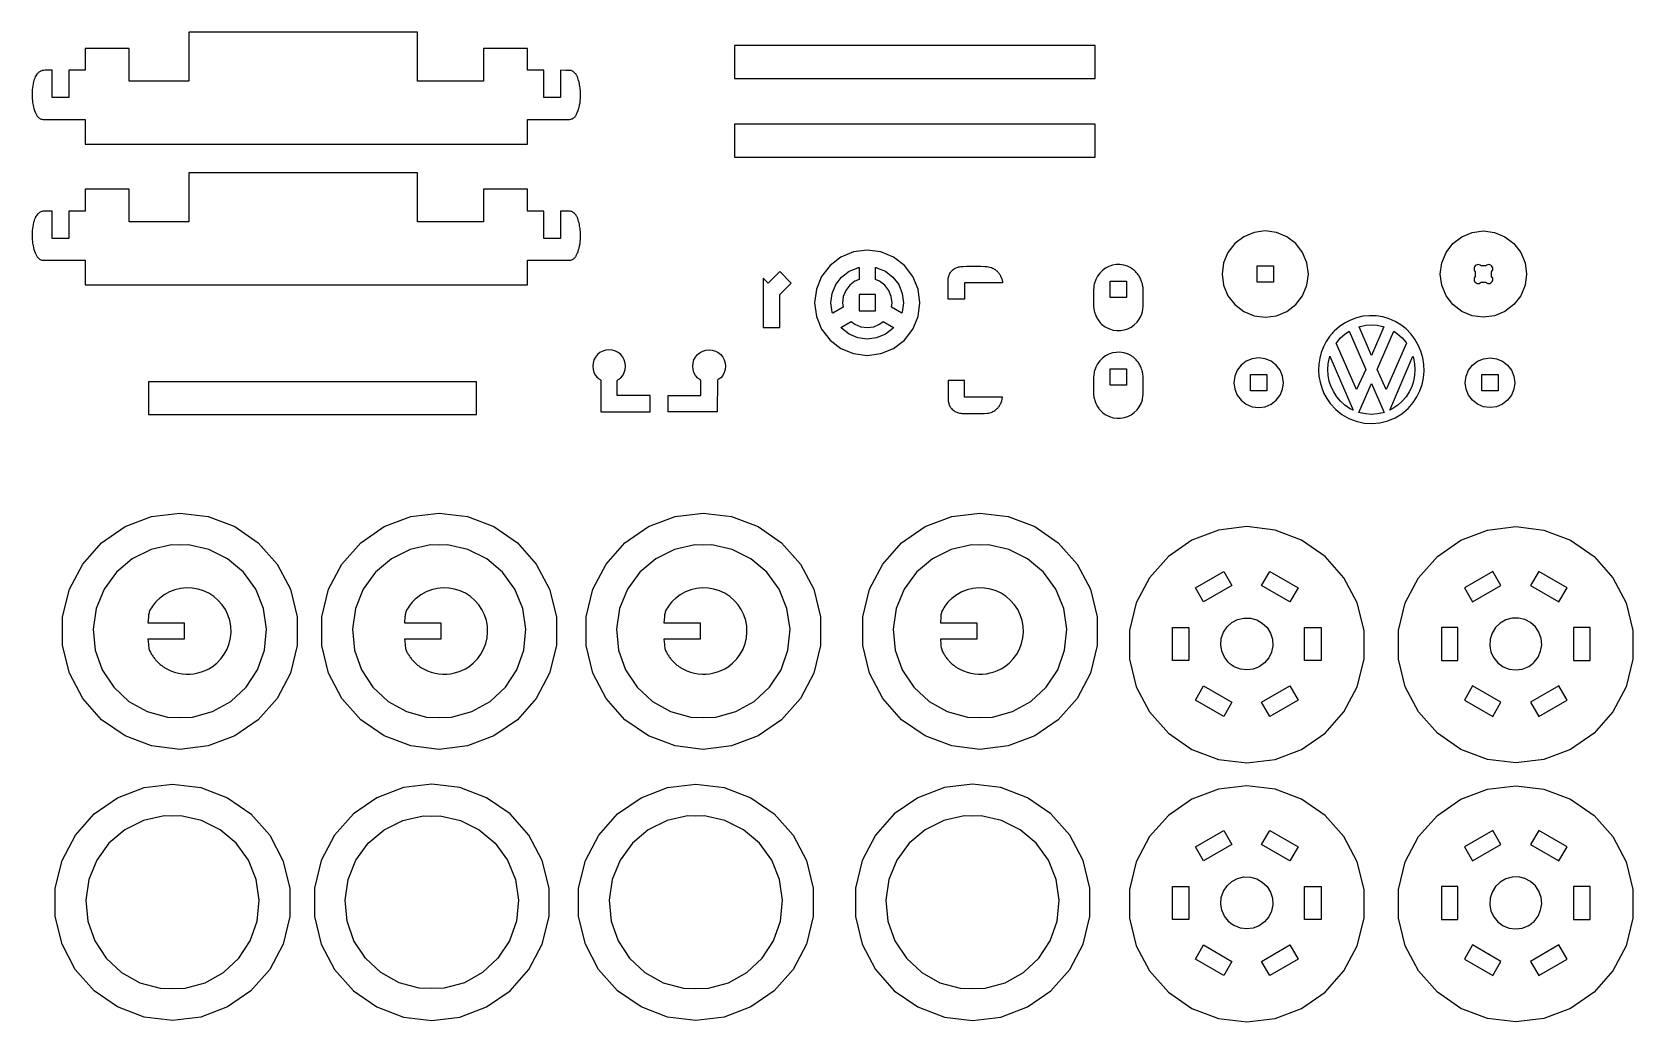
# Model space of a CAD drawing. Extents: x -70 to 101, y -106 to 32.
# Drawn here: x 47.16 to 95.96, y -2.65 to 27.51 of the extents above; entities that cross this region are included whole.
import ezdxf

# ---------------------------------------------------------------- set-up
doc = ezdxf.new("R2010")
doc.units = 0
doc.layers.get('0').update_dxf_attribs({"linetype": 'CONTINUOUS'})
doc.layers.add('SECTIONCUTEDGES', color=18, linetype='CONTINUOUS')

msp = doc.modelspace()

# ---------------------------------------------------------------- linework, layer by layer
for points in [[(80.027, 19.415), (80.027, 19.915), (80.526, 19.915), (80.526, 19.415)], [(72.871, 19.508), (72.371, 19.508), (72.371, 19.009), (72.871, 19.009)]]:
    msp.add_lwpolyline(points, close=True)
at = {"layer": 'SECTIONCUTEDGES'}
for points in [[(47.345, 24.915), (47.364, 24.897), (47.389, 24.879), (47.41, 24.867), (47.438, 24.855), (47.461, 24.848), (47.491, 24.843), (47.509, 24.842), (48.775, 24.842), (48.776, 24.092), (62.267, 24.092), (62.267, 24.842), (63.541, 24.842), (63.559, 24.844), (63.585, 24.849), (63.609, 24.857), (63.633, 24.867), (63.655, 24.879), (63.676, 24.894), (63.691, 24.906), (63.706, 24.92), (63.712, 24.927), (63.725, 24.942), (63.736, 24.958), (63.747, 24.975), (63.751, 24.984), (63.772, 25.027), (63.791, 25.071), (63.803, 25.102), (63.823, 25.164), (63.836, 25.211), (63.853, 25.285), (63.864, 25.347), (63.873, 25.419), (63.877, 25.473), (63.88, 25.528), (63.881, 25.583), (63.881, 25.628), (63.879, 25.672), (63.876, 25.717), (63.872, 25.761), (63.867, 25.806), (63.86, 25.85), (63.853, 25.894), (63.844, 25.938), (63.834, 25.982), (63.823, 26.025), (63.811, 26.068), (63.797, 26.111), (63.792, 26.127), (63.785, 26.143), (63.778, 26.158), (63.77, 26.173), (63.762, 26.188), (63.752, 26.202), (63.743, 26.216), (63.732, 26.23), (63.721, 26.243), (63.709, 26.255), (63.697, 26.267), (63.669, 26.29), (63.654, 26.301), (63.632, 26.315), (63.611, 26.324), (63.59, 26.331), (63.568, 26.335), (63.547, 26.337), (63.432, 26.339), (63.266, 26.34), (63.266, 25.507), (62.766, 25.507), (62.766, 26.34), (62.267, 26.34), (62.267, 27.007), (60.918, 27.007), (60.918, 26.007), (58.912, 26.007), (58.912, 27.506), (51.942, 27.506), (51.942, 26.007), (50.125, 26.007), (50.125, 27.007), (48.775, 27.007), (48.775, 26.34), (48.276, 26.34), (48.276, 25.507), (47.776, 25.507), (47.776, 26.34), (47.561, 26.34), (47.517, 26.338), (47.49, 26.335), (47.464, 26.33), (47.455, 26.327), (47.43, 26.319), (47.406, 26.308), (47.384, 26.295), (47.363, 26.28), (47.351, 26.268), (47.336, 26.253), (47.308, 26.219), (47.277, 26.173), (47.259, 26.141), (47.241, 26.104), (47.224, 26.061), (47.21, 26.017), (47.204, 25.995), (47.191, 25.933), (47.18, 25.872), (47.171, 25.81), (47.165, 25.748), (47.16, 25.685), (47.159, 25.607), (47.159, 25.592), (47.161, 25.515), (47.163, 25.484), (47.17, 25.407), (47.177, 25.36), (47.19, 25.282), (47.204, 25.217), (47.216, 25.172), (47.234, 25.117), (47.257, 25.063), (47.282, 25.009), (47.32, 24.945), (47.336, 24.924)], [(68.579, 26.094), (79.573, 26.094), (79.573, 27.095), (68.579, 27.095)], [(68.579, 23.695), (79.573, 23.695), (79.573, 24.695), (68.579, 24.695)], [(47.345, 20.627), (47.364, 20.609), (47.389, 20.591), (47.41, 20.579), (47.438, 20.567), (47.461, 20.56), (47.491, 20.555), (47.509, 20.554), (48.775, 20.554), (48.776, 19.804), (62.267, 19.804), (62.267, 20.554), (63.541, 20.554), (63.559, 20.556), (63.585, 20.561), (63.609, 20.569), (63.633, 20.579), (63.655, 20.591), (63.676, 20.606), (63.691, 20.619), (63.706, 20.632), (63.712, 20.639), (63.725, 20.655), (63.736, 20.67), (63.747, 20.687), (63.751, 20.696), (63.772, 20.739), (63.791, 20.783), (63.803, 20.814), (63.823, 20.876), (63.836, 20.923), (63.853, 20.997), (63.864, 21.059), (63.873, 21.131), (63.877, 21.186), (63.88, 21.24), (63.881, 21.295), (63.881, 21.34), (63.879, 21.384), (63.876, 21.429), (63.872, 21.474), (63.867, 21.518), (63.86, 21.562), (63.853, 21.606), (63.844, 21.65), (63.834, 21.694), (63.823, 21.737), (63.811, 21.78), (63.797, 21.823), (63.792, 21.839), (63.785, 21.855), (63.778, 21.87), (63.77, 21.885), (63.762, 21.9), (63.752, 21.915), (63.743, 21.929), (63.732, 21.942), (63.721, 21.955), (63.709, 21.967), (63.697, 21.979), (63.669, 22.002), (63.654, 22.013), (63.632, 22.027), (63.611, 22.036), (63.59, 22.043), (63.568, 22.047), (63.547, 22.049), (63.432, 22.052), (63.266, 22.052), (63.266, 21.219), (62.766, 21.219), (62.766, 22.052), (62.267, 22.052), (62.267, 22.719), (60.918, 22.719), (60.918, 21.719), (58.912, 21.719), (58.912, 23.218), (51.942, 23.218), (51.942, 21.719), (50.125, 21.719), (50.125, 22.719), (48.775, 22.719), (48.775, 22.052), (48.276, 22.052), (48.276, 21.219), (47.776, 21.219), (47.776, 22.052), (47.561, 22.052), (47.517, 22.05), (47.49, 22.048), (47.464, 22.042), (47.455, 22.04), (47.43, 22.031), (47.406, 22.02), (47.384, 22.007), (47.363, 21.992), (47.351, 21.981), (47.336, 21.966), (47.308, 21.931), (47.277, 21.885), (47.259, 21.853), (47.241, 21.816), (47.224, 21.773), (47.21, 21.729), (47.204, 21.707), (47.191, 21.646), (47.18, 21.584), (47.171, 21.522), (47.165, 21.46), (47.16, 21.397), (47.159, 21.32), (47.159, 21.304), (47.161, 21.227), (47.163, 21.196), (47.17, 21.119), (47.177, 21.072), (47.19, 20.994), (47.204, 20.929), (47.216, 20.884), (47.234, 20.83), (47.257, 20.775), (47.282, 20.721), (47.32, 20.657), (47.336, 20.636)], [(84.097, 18.993), (84.414, 18.861), (84.754, 18.816), (85.095, 18.861), (85.412, 18.993), (85.685, 19.202), (85.894, 19.474), (86.025, 19.792), (86.07, 20.132), (86.025, 20.473), (85.894, 20.79), (85.685, 21.062), (85.412, 21.272), (85.095, 21.403), (84.754, 21.448), (84.414, 21.403), (84.097, 21.272), (83.824, 21.062), (83.615, 20.79), (83.484, 20.473), (83.439, 20.132), (83.484, 19.792), (83.615, 19.474), (83.824, 19.202)], [(90.748, 18.993), (90.475, 19.202), (90.266, 19.474), (90.135, 19.792), (90.09, 20.132), (90.135, 20.473), (90.266, 20.79), (90.475, 21.062), (90.748, 21.272), (91.065, 21.403), (91.406, 21.448), (91.746, 21.403), (92.063, 21.272), (92.336, 21.062), (92.545, 20.79), (92.676, 20.473), (92.721, 20.132), (92.676, 19.792), (92.545, 19.474), (92.336, 19.202), (92.063, 18.993), (91.746, 18.861), (91.406, 18.816), (91.065, 18.861)], [(71.486, 18.123), (71.818, 17.868), (72.205, 17.708), (72.621, 17.653), (73.036, 17.708), (73.424, 17.868), (73.756, 18.123), (74.011, 18.456), (74.172, 18.843), (74.226, 19.259), (74.172, 19.674), (74.011, 20.061), (73.756, 20.394), (73.424, 20.649), (73.036, 20.809), (72.621, 20.864), (72.205, 20.809), (71.818, 20.649), (71.486, 20.394), (71.231, 20.061), (71.07, 19.674), (71.015, 19.259), (71.07, 18.843), (71.231, 18.456)], [(69.952, 18.507), (69.952, 19.506), (70.305, 19.859), (69.952, 20.213), (69.598, 19.859), (69.452, 20.006), (69.452, 18.507)], [(71.556, 18.961), (71.553, 18.97), (71.515, 19.259), (71.553, 19.545), (71.663, 19.812), (71.839, 20.041), (72.068, 20.216), (72.335, 20.327), (72.346, 20.329), (72.371, 20.332), (72.371, 19.966), (72.243, 19.913), (72.086, 19.793), (71.966, 19.637), (71.89, 19.454), (71.865, 19.259), (71.883, 19.121), (71.567, 18.938)], [(73.359, 19.121), (73.377, 19.259), (73.351, 19.454), (73.276, 19.637), (73.156, 19.793), (72.999, 19.913), (72.871, 19.966), (72.871, 20.332), (72.898, 20.329), (72.907, 20.327), (73.174, 20.216), (73.403, 20.041), (73.579, 19.812), (73.689, 19.545), (73.727, 19.259), (73.689, 18.971), (73.685, 18.961), (73.675, 18.938)], [(75.086, 19.367), (75.087, 19.863), (75.089, 19.977), (75.092, 20.008), (75.098, 20.038), (75.103, 20.058), (75.109, 20.078), (75.119, 20.104), (75.13, 20.13), (75.143, 20.154), (75.158, 20.177), (75.174, 20.2), (75.192, 20.221), (75.212, 20.242), (75.223, 20.252), (75.245, 20.27), (75.269, 20.288), (75.293, 20.303), (75.306, 20.31), (75.332, 20.323), (75.362, 20.335), (75.392, 20.345), (75.407, 20.35), (75.438, 20.357), (75.469, 20.362), (75.501, 20.366), (75.548, 20.368), (75.658, 20.371), (75.878, 20.373), (76.085, 20.369), (76.202, 20.366), (76.274, 20.362), (76.314, 20.356), (76.353, 20.347), (76.394, 20.334), (76.409, 20.329), (76.439, 20.316), (76.467, 20.302), (76.495, 20.286), (76.522, 20.268), (76.535, 20.259), (76.552, 20.245), (76.568, 20.231), (76.584, 20.217), (76.599, 20.201), (76.613, 20.185), (76.627, 20.169), (76.64, 20.152), (76.652, 20.134), (76.663, 20.116), (76.674, 20.097), (76.684, 20.078), (76.696, 20.052), (76.714, 20.007), (76.723, 19.977), (76.73, 19.953), (76.744, 19.884), (76.747, 19.867), (75.586, 19.867), (75.586, 19.367)], [(79.847, 18.543), (79.876, 18.523), (79.895, 18.512), (80.002, 18.46), (80.113, 18.427), (80.227, 18.411), (80.343, 18.412), (80.456, 18.431), (80.566, 18.467), (80.669, 18.519), (80.763, 18.586), (80.845, 18.667), (80.915, 18.759), (80.969, 18.861), (81.011, 18.982), (81.017, 19.007), (81.023, 19.053), (81.032, 19.157), (81.033, 19.67), (81.028, 19.72), (81.016, 19.791), (81.007, 19.831), (80.995, 19.875), (80.984, 19.908), (80.972, 19.941), (80.958, 19.974), (80.944, 20.006), (80.928, 20.037), (80.913, 20.064), (80.897, 20.089), (80.88, 20.114), (80.862, 20.139), (80.843, 20.162), (80.823, 20.185), (80.803, 20.207), (80.781, 20.228), (80.758, 20.248), (80.735, 20.266), (80.71, 20.284), (80.677, 20.307), (80.656, 20.32), (80.551, 20.37), (80.44, 20.404), (80.326, 20.42), (80.211, 20.419), (80.097, 20.4), (79.987, 20.364), (79.884, 20.312), (79.791, 20.245), (79.708, 20.164), (79.639, 20.072), (79.585, 19.97), (79.545, 19.857), (79.538, 19.827), (79.532, 19.787), (79.524, 19.71), (79.52, 19.665), (79.52, 19.162), (79.523, 19.13), (79.528, 19.087), (79.541, 19.017), (79.553, 18.971), (79.563, 18.938), (79.575, 18.905), (79.587, 18.873), (79.601, 18.841), (79.616, 18.809), (79.635, 18.775), (79.657, 18.739), (79.681, 18.704), (79.708, 18.67), (79.736, 18.639), (79.766, 18.608), (79.801, 18.578)], [(84.505, 19.882), (84.505, 20.382), (85.004, 20.382), (85.004, 19.882)], [(91.182, 19.862), (91.212, 19.85), (91.244, 19.846), (91.277, 19.85), (91.307, 19.862), (91.333, 19.882), (91.478, 19.882), (91.504, 19.862), (91.535, 19.85), (91.567, 19.846), (91.599, 19.85), (91.629, 19.862), (91.655, 19.882), (91.675, 19.908), (91.688, 19.938), (91.692, 19.971), (91.688, 20.003), (91.675, 20.033), (91.655, 20.059), (91.655, 20.205), (91.675, 20.231), (91.688, 20.261), (91.692, 20.293), (91.688, 20.326), (91.675, 20.356), (91.655, 20.382), (91.629, 20.402), (91.599, 20.414), (91.567, 20.419), (91.535, 20.414), (91.504, 20.402), (91.478, 20.382), (91.333, 20.382), (91.307, 20.402), (91.277, 20.414), (91.244, 20.419), (91.212, 20.414), (91.182, 20.402), (91.156, 20.382), (91.136, 20.356), (91.123, 20.326), (91.119, 20.293), (91.123, 20.261), (91.136, 20.231), (91.156, 20.205), (91.156, 20.059), (91.136, 20.033), (91.123, 20.003), (91.119, 19.971), (91.123, 19.938), (91.136, 19.908), (91.156, 19.882)], [(71.835, 18.48), (71.816, 18.506), (72.133, 18.688), (72.243, 18.604), (72.425, 18.528), (72.621, 18.502), (72.817, 18.528), (72.999, 18.604), (73.109, 18.688), (73.425, 18.506), (73.411, 18.485), (73.404, 18.477), (73.174, 18.301), (72.907, 18.19), (72.621, 18.152), (72.335, 18.19), (72.068, 18.301)], [(87.091, 15.857), (87.302, 15.735), (87.529, 15.647), (87.766, 15.594), (88.009, 15.578), (88.251, 15.599), (88.488, 15.657), (88.713, 15.751), (88.921, 15.877), (89.107, 16.034), (89.267, 16.217), (89.38, 16.389), (89.471, 16.574), (89.539, 16.768), (89.582, 16.97), (89.6, 17.175), (89.592, 17.381), (89.559, 17.584), (89.502, 17.782), (89.42, 17.971), (89.316, 18.149), (89.191, 18.313), (89.047, 18.459), (88.888, 18.585), (88.715, 18.689), (88.53, 18.77), (88.337, 18.827), (88.137, 18.859), (87.935, 18.865), (87.734, 18.845), (87.538, 18.801), (87.348, 18.731), (87.169, 18.638), (87.003, 18.523), (86.853, 18.388), (86.815, 18.348), (86.792, 18.322), (86.716, 18.228), (86.613, 18.074), (86.529, 17.912), (86.463, 17.742), (86.416, 17.566), (86.388, 17.385), (86.38, 17.203), (86.392, 17.021), (86.424, 16.841), (86.475, 16.666), (86.545, 16.498), (86.632, 16.338), (86.737, 16.188), (86.901, 16.009)], [(87.991, 17.656), (87.614, 18.526), (87.644, 18.536), (87.817, 18.572), (87.991, 18.584), (88.164, 18.572), (88.336, 18.537), (88.367, 18.526)], [(87.538, 16.611), (86.919, 18.024), (86.936, 18.051), (87.051, 18.185), (87.182, 18.302), (87.31, 18.39), (87.817, 17.225)], [(88.443, 16.611), (88.164, 17.225), (88.671, 18.39), (88.8, 18.302), (88.93, 18.185), (89.045, 18.051), (89.062, 18.024)], [(64.501, 15.931), (66, 15.931), (66, 16.431), (65.001, 16.431), (65.001, 16.892), (65.003, 16.897), (65.009, 16.905), (65.019, 16.914), (65.028, 16.921), (65.057, 16.935), (65.079, 16.95), (65.099, 16.966), (65.104, 16.971), (65.166, 17.047), (65.213, 17.133), (65.241, 17.227), (65.251, 17.325), (65.241, 17.422), (65.213, 17.516), (65.166, 17.602), (65.104, 17.678), (65.028, 17.74), (64.942, 17.786), (64.848, 17.815), (64.751, 17.824), (64.653, 17.815), (64.56, 17.786), (64.473, 17.74), (64.397, 17.678), (64.335, 17.602), (64.289, 17.516), (64.261, 17.422), (64.251, 17.325), (64.261, 17.227), (64.289, 17.133), (64.335, 17.047), (64.398, 16.971), (64.413, 16.957), (64.442, 16.937), (64.481, 16.916), (64.489, 16.909), (64.497, 16.898), (64.501, 16.893)], [(66.551, 15.931), (66.551, 16.431), (67.551, 16.431), (67.551, 16.892), (67.549, 16.895), (67.537, 16.911), (67.531, 16.915), (67.522, 16.921), (67.506, 16.929), (67.483, 16.942), (67.472, 16.95), (67.452, 16.966), (67.385, 17.047), (67.339, 17.133), (67.31, 17.227), (67.301, 17.325), (67.31, 17.422), (67.339, 17.516), (67.385, 17.602), (67.447, 17.678), (67.523, 17.74), (67.609, 17.786), (67.703, 17.815), (67.801, 17.824), (67.898, 17.815), (67.992, 17.786), (68.078, 17.74), (68.154, 17.678), (68.216, 17.602), (68.262, 17.516), (68.291, 17.422), (68.3, 17.325), (68.291, 17.227), (68.262, 17.133), (68.216, 17.047), (68.154, 16.971), (68.127, 16.948), (68.109, 16.937), (68.077, 16.92), (68.063, 16.909), (68.053, 16.897), (68.051, 16.893), (68.05, 15.931)], [(79.847, 15.873), (79.873, 15.855), (79.898, 15.84), (80.002, 15.79), (80.113, 15.757), (80.227, 15.741), (80.343, 15.742), (80.456, 15.761), (80.566, 15.796), (80.669, 15.849), (80.763, 15.916), (80.845, 15.997), (80.915, 16.089), (80.969, 16.191), (81.009, 16.304), (81.013, 16.32), (81.017, 16.337), (81.023, 16.383), (81.033, 16.49), (81.033, 17), (81.031, 17.018), (81.024, 17.081), (81.009, 17.151), (81, 17.188), (80.99, 17.221), (80.984, 17.238), (80.972, 17.271), (80.958, 17.304), (80.944, 17.336), (80.928, 17.367), (80.913, 17.394), (80.897, 17.419), (80.88, 17.444), (80.862, 17.469), (80.843, 17.492), (80.823, 17.515), (80.803, 17.537), (80.781, 17.558), (80.758, 17.577), (80.735, 17.596), (80.71, 17.614), (80.677, 17.637), (80.657, 17.649), (80.551, 17.7), (80.44, 17.733), (80.326, 17.75), (80.211, 17.748), (80.097, 17.73), (79.987, 17.694), (79.884, 17.642), (79.791, 17.574), (79.708, 17.494), (79.639, 17.402), (79.585, 17.3), (79.545, 17.187), (79.54, 17.165), (79.535, 17.14), (79.524, 17.04), (79.521, 16.998), (79.522, 16.469), (79.523, 16.456), (79.533, 16.387), (79.549, 16.318), (79.558, 16.284), (79.569, 16.251), (79.581, 16.219), (79.587, 16.202), (79.601, 16.171), (79.609, 16.155), (79.624, 16.124), (79.635, 16.105), (79.657, 16.069), (79.681, 16.034), (79.694, 16.017), (79.721, 15.984), (79.751, 15.953), (79.801, 15.908)], [(84.176, 16.167), (84.359, 16.091), (84.554, 16.065), (84.75, 16.091), (84.932, 16.167), (85.089, 16.287), (85.209, 16.443), (85.285, 16.626), (85.31, 16.821), (85.285, 17.017), (85.209, 17.2), (85.089, 17.356), (84.932, 17.476), (84.75, 17.552), (84.554, 17.578), (84.359, 17.552), (84.176, 17.476), (84.02, 17.356), (83.899, 17.2), (83.824, 17.017), (83.798, 16.821), (83.824, 16.626), (83.899, 16.443), (84.02, 16.287)], [(87.182, 16.14), (87.051, 16.258), (86.936, 16.392), (86.84, 16.54), (86.763, 16.7), (86.707, 16.868), (86.673, 17.043), (86.662, 17.221), (86.673, 17.399), (86.712, 17.591), (86.726, 17.632), (87.433, 15.987), (87.347, 16.03), (87.326, 16.041)], [(88.548, 15.987), (89.255, 17.632), (89.265, 17.603), (89.274, 17.574), (89.308, 17.399), (89.319, 17.221), (89.308, 17.043), (89.274, 16.868), (89.218, 16.7), (89.141, 16.54), (89.045, 16.392), (88.93, 16.258), (88.8, 16.14), (88.646, 16.036)], [(91.071, 16.287), (90.951, 16.443), (90.875, 16.626), (90.85, 16.821), (90.875, 17.017), (90.951, 17.2), (91.071, 17.356), (91.228, 17.476), (91.41, 17.552), (91.606, 17.578), (91.801, 17.552), (91.984, 17.476), (92.14, 17.356), (92.261, 17.2), (92.336, 17.017), (92.362, 16.821), (92.336, 16.626), (92.261, 16.443), (92.14, 16.287), (91.984, 16.167), (91.801, 16.091), (91.606, 16.065), (91.41, 16.091), (91.228, 16.167)], [(80.027, 16.745), (80.027, 17.244), (80.527, 17.244), (80.527, 16.745)], [(50.71, 15.851), (60.704, 15.851), (60.704, 16.85), (50.71, 16.85)], [(75.257, 15.974), (75.269, 15.966), (75.293, 15.95), (75.319, 15.937), (75.347, 15.924), (75.377, 15.913), (75.407, 15.904), (75.438, 15.896), (75.469, 15.891), (75.501, 15.888), (75.579, 15.884), (75.673, 15.882), (75.912, 15.881), (76.12, 15.885), (76.192, 15.887), (76.274, 15.892), (76.314, 15.897), (76.353, 15.906), (76.394, 15.919), (76.424, 15.93), (76.453, 15.944), (76.481, 15.959), (76.509, 15.976), (76.535, 15.995), (76.552, 16.008), (76.568, 16.022), (76.584, 16.037), (76.599, 16.052), (76.613, 16.068), (76.627, 16.084), (76.64, 16.101), (76.652, 16.119), (76.663, 16.137), (76.674, 16.156), (76.684, 16.175), (76.693, 16.194), (76.705, 16.224), (76.721, 16.269), (76.736, 16.326), (76.747, 16.386), (75.586, 16.386), (75.586, 16.886), (75.086, 16.886), (75.087, 16.382), (75.088, 16.328), (75.09, 16.266), (75.091, 16.256), (75.096, 16.225), (75.103, 16.195), (75.109, 16.175), (75.119, 16.149), (75.13, 16.124), (75.143, 16.099), (75.158, 16.076), (75.174, 16.053), (75.192, 16.032), (75.212, 16.011), (75.234, 15.992)], [(84.304, 16.572), (84.304, 17.071), (84.804, 17.071), (84.804, 16.572)], [(87.605, 15.92), (87.991, 16.797), (88.377, 15.92), (88.356, 15.912), (88.335, 15.905), (88.164, 15.87), (87.991, 15.859), (87.817, 15.87), (87.643, 15.906)], [(91.356, 16.572), (91.356, 17.071), (91.856, 17.071), (91.856, 16.572)], [(49.279, 6.555), (48.703, 7.205), (48.3, 7.974), (48.092, 8.817), (48.092, 9.685), (48.3, 10.528), (48.704, 11.296), (49.28, 11.946), (49.994, 12.438), (50.806, 12.746), (51.667, 12.85), (52.529, 12.746), (53.34, 12.438), (54.055, 11.946), (54.631, 11.296), (55.034, 10.528), (55.242, 9.685), (55.242, 8.817), (55.035, 7.974), (54.631, 7.205), (54.055, 6.555), (53.341, 6.063), (52.529, 5.755), (51.667, 5.651), (50.805, 5.755), (49.994, 6.063)], [(57.18, 6.556), (56.604, 7.206), (56.201, 7.974), (55.993, 8.817), (55.993, 9.685), (56.201, 10.528), (56.605, 11.297), (57.181, 11.946), (57.895, 12.439), (58.707, 12.746), (59.568, 12.85), (60.43, 12.746), (61.242, 12.439), (61.956, 11.946), (62.532, 11.297), (62.936, 10.528), (63.144, 9.685), (63.144, 8.817), (62.936, 7.974), (62.532, 7.206), (61.957, 6.556), (61.242, 6.063), (60.43, 5.755), (59.568, 5.651), (58.707, 5.755), (57.895, 6.063)], [(65.234, 6.555), (64.658, 7.205), (64.255, 7.974), (64.047, 8.817), (64.047, 9.685), (64.255, 10.528), (64.659, 11.296), (65.235, 11.946), (65.949, 12.438), (66.761, 12.746), (67.622, 12.85), (68.484, 12.746), (69.296, 12.438), (70.01, 11.946), (70.586, 11.296), (70.99, 10.528), (71.197, 9.685), (71.198, 8.817), (70.99, 7.974), (70.586, 7.205), (70.011, 6.555), (69.296, 6.063), (68.484, 5.755), (67.622, 5.651), (66.761, 5.755), (65.949, 6.063)], [(73.67, 6.555), (73.094, 7.205), (72.69, 7.974), (72.483, 8.817), (72.483, 9.685), (72.691, 10.528), (73.094, 11.296), (73.67, 11.946), (74.385, 12.438), (75.196, 12.746), (76.058, 12.85), (76.919, 12.746), (77.731, 12.438), (78.446, 11.946), (79.021, 11.296), (79.425, 10.528), (79.633, 9.685), (79.633, 8.817), (79.425, 7.974), (79.022, 7.205), (78.446, 6.555), (77.732, 6.063), (76.92, 5.755), (76.058, 5.651), (75.196, 5.755), (74.384, 6.063)], [(81.802, 6.143), (82.517, 5.65), (83.328, 5.342), (84.19, 5.238), (85.052, 5.342), (85.864, 5.65), (86.578, 6.143), (87.154, 6.792), (87.558, 7.561), (87.765, 8.404), (87.765, 9.272), (87.557, 10.115), (87.154, 10.883), (86.578, 11.533), (85.863, 12.025), (85.052, 12.333), (84.19, 12.437), (83.329, 12.333), (82.517, 12.025), (81.803, 11.533), (81.227, 10.883), (80.823, 10.115), (80.615, 9.272), (80.615, 8.404), (80.823, 7.561), (81.226, 6.792)], [(91.528, 5.342), (90.716, 5.65), (90.001, 6.143), (89.425, 6.792), (89.022, 7.561), (88.814, 8.404), (88.814, 9.272), (89.022, 10.115), (89.426, 10.883), (90.002, 11.533), (90.716, 12.025), (91.528, 12.333), (92.389, 12.437), (93.251, 12.333), (94.063, 12.025), (94.777, 11.533), (95.353, 10.883), (95.756, 10.115), (95.964, 9.272), (95.965, 8.404), (95.757, 7.561), (95.353, 6.792), (94.778, 6.143), (94.063, 5.65), (93.251, 5.342), (92.389, 5.238)], [(50.115, 7.111), (50.672, 6.802), (51.287, 6.635), (51.667, 6.626), (52.048, 6.635), (52.663, 6.802), (53.22, 7.111), (53.687, 7.545), (54.036, 8.077), (54.248, 8.678), (54.31, 9.313), (54.219, 9.943), (53.979, 10.534), (53.605, 11.05), (53.118, 11.461), (52.547, 11.744), (51.925, 11.882), (51.667, 11.876), (51.41, 11.882), (50.787, 11.744), (50.216, 11.461), (49.729, 11.05), (49.355, 10.534), (49.115, 9.943), (49.024, 9.313), (49.086, 8.678), (49.298, 8.077), (49.648, 7.545)], [(58.016, 7.111), (58.573, 6.802), (59.188, 6.635), (59.568, 6.626), (59.949, 6.635), (60.564, 6.802), (61.121, 7.111), (61.588, 7.545), (61.938, 8.078), (62.15, 8.679), (62.212, 9.313), (62.12, 9.944), (61.88, 10.534), (61.506, 11.05), (61.02, 11.461), (60.448, 11.744), (59.826, 11.882), (59.568, 11.876), (59.311, 11.882), (58.688, 11.744), (58.117, 11.461), (57.631, 11.05), (57.256, 10.534), (57.017, 9.944), (56.925, 9.313), (56.987, 8.679), (57.199, 8.078), (57.549, 7.545)], [(67.622, 6.626), (68.003, 6.635), (68.618, 6.802), (69.175, 7.111), (69.642, 7.545), (69.992, 8.077), (70.204, 8.678), (70.266, 9.313), (70.174, 9.943), (69.934, 10.534), (69.56, 11.05), (69.074, 11.461), (68.502, 11.744), (67.88, 11.882), (67.622, 11.876), (67.365, 11.882), (66.742, 11.744), (66.171, 11.461), (65.685, 11.05), (65.31, 10.534), (65.071, 9.943), (64.979, 9.313), (65.041, 8.678), (65.253, 8.077), (65.603, 7.545), (66.07, 7.111), (66.627, 6.802), (67.242, 6.635)], [(74.505, 7.111), (75.062, 6.802), (75.677, 6.635), (76.058, 6.626), (76.438, 6.635), (77.053, 6.802), (77.61, 7.111), (78.077, 7.545), (78.427, 8.077), (78.639, 8.678), (78.701, 9.313), (78.61, 9.943), (78.37, 10.534), (77.996, 11.05), (77.509, 11.461), (76.938, 11.744), (76.315, 11.882), (76.058, 11.876), (75.8, 11.882), (75.178, 11.744), (74.607, 11.461), (74.12, 11.05), (73.746, 10.534), (73.506, 9.943), (73.415, 9.313), (73.477, 8.678), (73.689, 8.077), (74.038, 7.545)], [(82.624, 10.576), (83.489, 11.075), (83.739, 10.643), (82.873, 10.143)], [(84.639, 10.643), (84.889, 11.075), (85.754, 10.576), (85.504, 10.143)], [(91.075, 10.143), (91.941, 10.643), (91.691, 11.075), (90.825, 10.576)], [(92.841, 10.643), (93.706, 10.143), (93.956, 10.576), (93.09, 11.075)], [(51.113, 8.203), (51.136, 8.186), (51.159, 8.169), (51.183, 8.154), (51.207, 8.138), (51.246, 8.115), (51.285, 8.093), (51.394, 8.043), (51.506, 8.003), (51.621, 7.972), (51.739, 7.952), (51.858, 7.943), (51.977, 7.945), (52.096, 7.957), (52.213, 7.979), (52.327, 8.012), (52.439, 8.056), (52.546, 8.108), (52.647, 8.171), (52.788, 8.28), (52.912, 8.408), (53.018, 8.551), (53.104, 8.708), (53.168, 8.874), (53.208, 9.048), (53.225, 9.226), (53.217, 9.404), (53.185, 9.579), (53.13, 9.749), (53.052, 9.909), (52.954, 10.058), (52.836, 10.192), (52.7, 10.309), (52.551, 10.406), (52.389, 10.483), (52.219, 10.536), (52.043, 10.567), (51.864, 10.573), (51.687, 10.555), (51.513, 10.513), (51.346, 10.449), (51.19, 10.362), (51.044, 10.252), (51.021, 10.233), (51.003, 10.215), (50.963, 10.175), (50.923, 10.133), (50.89, 10.094), (50.859, 10.054), (50.829, 10.012), (50.801, 9.969), (50.775, 9.926), (50.755, 9.889), (50.742, 9.86), (50.731, 9.831), (50.726, 9.816), (50.718, 9.785), (50.711, 9.754), (50.707, 9.719), (50.705, 9.694), (50.692, 9.508), (51.8, 9.508), (51.8, 9.009), (50.692, 9.009), (50.706, 8.842), (50.711, 8.792), (50.716, 8.758), (50.724, 8.726), (50.733, 8.694), (50.745, 8.662), (50.751, 8.647), (50.766, 8.617), (50.779, 8.591), (50.794, 8.566), (50.808, 8.541), (50.824, 8.517), (50.839, 8.493), (50.856, 8.469), (50.873, 8.446), (50.89, 8.423), (50.908, 8.4), (50.927, 8.378), (50.946, 8.356), (50.966, 8.335), (50.985, 8.315), (51.006, 8.295), (51.026, 8.275), (51.047, 8.256), (51.069, 8.238), (51.091, 8.22)], [(58.936, 8.203), (58.959, 8.186), (58.982, 8.169), (59.006, 8.154), (59.03, 8.138), (59.07, 8.115), (59.109, 8.093), (59.217, 8.043), (59.329, 8.003), (59.444, 7.972), (59.562, 7.952), (59.681, 7.943), (59.8, 7.945), (59.919, 7.957), (60.036, 7.979), (60.151, 8.012), (60.262, 8.056), (60.369, 8.108), (60.471, 8.171), (60.611, 8.28), (60.736, 8.408), (60.842, 8.551), (60.927, 8.708), (60.991, 8.874), (61.032, 9.048), (61.048, 9.226), (61.04, 9.404), (61.009, 9.579), (60.954, 9.749), (60.876, 9.909), (60.777, 10.058), (60.659, 10.192), (60.524, 10.309), (60.374, 10.406), (60.213, 10.483), (60.042, 10.536), (59.866, 10.567), (59.688, 10.573), (59.51, 10.555), (59.336, 10.513), (59.17, 10.449), (59.013, 10.362), (58.867, 10.252), (58.844, 10.233), (58.826, 10.215), (58.786, 10.175), (58.747, 10.133), (58.714, 10.094), (58.682, 10.054), (58.653, 10.012), (58.625, 9.969), (58.599, 9.926), (58.579, 9.889), (58.566, 9.86), (58.554, 9.831), (58.549, 9.816), (58.541, 9.785), (58.535, 9.754), (58.53, 9.719), (58.528, 9.694), (58.516, 9.508), (59.623, 9.508), (59.623, 9.009), (58.516, 9.009), (58.529, 8.842), (58.534, 8.792), (58.54, 8.758), (58.547, 8.726), (58.557, 8.694), (58.568, 8.662), (58.575, 8.647), (58.589, 8.617), (58.603, 8.591), (58.617, 8.566), (58.632, 8.541), (58.647, 8.517), (58.663, 8.493), (58.679, 8.469), (58.696, 8.446), (58.714, 8.423), (58.732, 8.4), (58.75, 8.378), (58.769, 8.356), (58.789, 8.335), (58.809, 8.315), (58.829, 8.295), (58.85, 8.275), (58.871, 8.256), (58.892, 8.238), (58.914, 8.22)], [(66.843, 8.203), (66.866, 8.186), (66.889, 8.169), (66.913, 8.154), (66.937, 8.138), (66.976, 8.115), (67.015, 8.093), (67.123, 8.043), (67.236, 8.003), (67.351, 7.972), (67.469, 7.952), (67.588, 7.943), (67.707, 7.945), (67.826, 7.957), (67.943, 7.979), (68.057, 8.012), (68.169, 8.056), (68.276, 8.108), (68.377, 8.171), (68.518, 8.28), (68.642, 8.408), (68.748, 8.551), (68.834, 8.708), (68.898, 8.874), (68.938, 9.048), (68.955, 9.226), (68.947, 9.404), (68.915, 9.579), (68.86, 9.749), (68.782, 9.909), (68.684, 10.058), (68.566, 10.192), (68.43, 10.309), (68.281, 10.406), (68.119, 10.483), (67.949, 10.536), (67.773, 10.567), (67.594, 10.573), (67.416, 10.555), (67.243, 10.513), (67.076, 10.449), (66.92, 10.362), (66.774, 10.252), (66.751, 10.233), (66.733, 10.215), (66.692, 10.175), (66.653, 10.133), (66.62, 10.094), (66.589, 10.054), (66.559, 10.012), (66.531, 9.969), (66.505, 9.926), (66.485, 9.889), (66.472, 9.86), (66.461, 9.831), (66.456, 9.816), (66.448, 9.785), (66.441, 9.754), (66.437, 9.719), (66.435, 9.694), (66.422, 9.508), (67.53, 9.508), (67.53, 9.009), (66.422, 9.009), (66.436, 8.842), (66.441, 8.792), (66.446, 8.758), (66.454, 8.726), (66.463, 8.694), (66.475, 8.662), (66.481, 8.647), (66.496, 8.617), (66.509, 8.591), (66.523, 8.566), (66.538, 8.541), (66.554, 8.517), (66.569, 8.493), (66.586, 8.469), (66.603, 8.446), (66.62, 8.423), (66.638, 8.4), (66.657, 8.378), (66.676, 8.356), (66.696, 8.335), (66.715, 8.315), (66.736, 8.295), (66.756, 8.275), (66.777, 8.256), (66.799, 8.238), (66.821, 8.22)], [(75.27, 8.203), (75.293, 8.186), (75.316, 8.169), (75.34, 8.154), (75.364, 8.138), (75.404, 8.115), (75.443, 8.093), (75.551, 8.043), (75.663, 8.003), (75.778, 7.972), (75.896, 7.952), (76.015, 7.943), (76.134, 7.945), (76.253, 7.957), (76.37, 7.979), (76.485, 8.012), (76.596, 8.056), (76.703, 8.108), (76.804, 8.171), (76.945, 8.28), (77.07, 8.408), (77.176, 8.551), (77.261, 8.708), (77.325, 8.874), (77.365, 9.048), (77.382, 9.226), (77.374, 9.404), (77.343, 9.579), (77.287, 9.749), (77.21, 9.909), (77.111, 10.058), (76.993, 10.192), (76.858, 10.309), (76.708, 10.406), (76.546, 10.483), (76.376, 10.536), (76.2, 10.567), (76.021, 10.573), (75.844, 10.555), (75.67, 10.513), (75.503, 10.449), (75.347, 10.362), (75.201, 10.252), (75.178, 10.233), (75.16, 10.215), (75.12, 10.175), (75.08, 10.133), (75.047, 10.094), (75.016, 10.054), (74.986, 10.012), (74.959, 9.969), (74.932, 9.926), (74.913, 9.889), (74.899, 9.86), (74.888, 9.831), (74.883, 9.816), (74.875, 9.785), (74.868, 9.754), (74.864, 9.719), (74.862, 9.694), (74.85, 9.508), (75.957, 9.508), (75.957, 9.009), (74.85, 9.009), (74.863, 8.842), (74.868, 8.792), (74.873, 8.758), (74.881, 8.726), (74.89, 8.694), (74.902, 8.662), (74.908, 8.647), (74.923, 8.617), (74.936, 8.591), (74.951, 8.566), (74.965, 8.541), (74.981, 8.517), (74.997, 8.493), (75.013, 8.469), (75.03, 8.446), (75.048, 8.423), (75.066, 8.4), (75.084, 8.378), (75.103, 8.356), (75.123, 8.335), (75.142, 8.315), (75.163, 8.295), (75.183, 8.275), (75.204, 8.256), (75.226, 8.238), (75.248, 8.22)], [(82.423, 8.364), (81.924, 8.364), (81.924, 9.364), (82.423, 9.364)], [(83.72, 8.227), (83.686, 8.253), (83.664, 8.272), (83.631, 8.303), (83.508, 8.461), (83.429, 8.642), (83.398, 8.837), (83.415, 9.034), (83.481, 9.22), (83.591, 9.385), (83.738, 9.517), (83.913, 9.609), (84.105, 9.654), (84.303, 9.651), (84.494, 9.599), (84.665, 9.501), (84.808, 9.364), (84.912, 9.196), (84.971, 9.007), (84.982, 8.81), (84.944, 8.616), (84.859, 8.438), (84.732, 8.286), (84.572, 8.17), (84.388, 8.097), (84.192, 8.072), (83.996, 8.096), (83.806, 8.171), (83.793, 8.178), (83.745, 8.209)], [(85.954, 8.364), (85.954, 9.364), (86.454, 9.364), (86.454, 8.364)], [(90.125, 8.364), (90.625, 8.364), (90.625, 9.364), (90.125, 9.364)], [(92.008, 8.17), (92.191, 8.097), (92.387, 8.072), (92.584, 8.096), (92.786, 8.178), (92.829, 8.205), (92.875, 8.238), (92.922, 8.278), (92.95, 8.304), (93.071, 8.461), (93.15, 8.642), (93.182, 8.837), (93.164, 9.034), (93.099, 9.22), (92.989, 9.385), (92.842, 9.517), (92.667, 9.609), (92.474, 9.654), (92.277, 9.651), (92.086, 9.599), (91.914, 9.501), (91.772, 9.364), (91.668, 9.196), (91.608, 9.007), (91.598, 8.81), (91.636, 8.616), (91.721, 8.438), (91.847, 8.286)], [(94.156, 8.364), (94.656, 8.364), (94.656, 9.364), (94.156, 9.364)], [(83.489, 6.652), (82.624, 7.152), (82.873, 7.585), (83.739, 7.085)], [(84.889, 6.652), (84.639, 7.085), (85.504, 7.585), (85.754, 7.152)], [(90.825, 7.152), (91.691, 6.652), (91.941, 7.085), (91.075, 7.585)], [(93.09, 6.652), (93.956, 7.152), (93.706, 7.585), (92.841, 7.085)], [(49.054, -1.703), (48.478, -1.053), (48.075, -0.285), (47.867, 0.558), (47.867, 1.426), (48.075, 2.269), (48.479, 3.038), (49.055, 3.687), (49.769, 4.18), (50.581, 4.487), (51.442, 4.592), (52.304, 4.487), (53.115, 4.18), (53.83, 3.687), (54.406, 3.038), (54.809, 2.269), (55.017, 1.426), (55.017, 0.558), (54.81, -0.285), (54.406, -1.053), (53.83, -1.703), (53.116, -2.196), (52.304, -2.504), (51.442, -2.608), (50.58, -2.504), (49.769, -2.196)], [(59.343, -2.607), (60.205, -2.503), (61.017, -2.196), (61.732, -1.703), (62.307, -1.053), (62.711, -0.284), (62.919, 0.559), (62.919, 1.427), (62.711, 2.27), (62.307, 3.038), (61.731, 3.687), (61.017, 4.18), (60.205, 4.488), (59.343, 4.592), (58.482, 4.488), (57.67, 4.18), (56.956, 3.687), (56.38, 3.038), (55.976, 2.27), (55.768, 1.427), (55.768, 0.559), (55.976, -0.284), (56.379, -1.053), (56.955, -1.703), (57.67, -2.196), (58.482, -2.503)], [(65.009, -1.703), (64.433, -1.053), (64.03, -0.285), (63.822, 0.558), (63.822, 1.426), (64.03, 2.269), (64.434, 3.038), (65.01, 3.687), (65.724, 4.18), (66.536, 4.487), (67.397, 4.592), (68.259, 4.487), (69.071, 4.18), (69.785, 3.687), (70.361, 3.038), (70.765, 2.269), (70.972, 1.426), (70.973, 0.558), (70.765, -0.285), (70.361, -1.053), (69.786, -1.703), (69.071, -2.196), (68.259, -2.504), (67.397, -2.608), (66.536, -2.504), (65.724, -2.196)], [(75.833, -2.608), (76.695, -2.504), (77.506, -2.196), (78.221, -1.703), (78.797, -1.053), (79.2, -0.285), (79.408, 0.558), (79.408, 1.426), (79.2, 2.269), (78.796, 3.038), (78.221, 3.687), (77.506, 4.18), (76.694, 4.487), (75.833, 4.592), (74.971, 4.487), (74.16, 4.18), (73.445, 3.687), (72.869, 3.038), (72.466, 2.269), (72.258, 1.426), (72.258, 0.558), (72.465, -0.285), (72.869, -1.053), (73.445, -1.703), (74.159, -2.196), (74.971, -2.504)], [(82.517, -2.241), (83.328, -2.549), (84.19, -2.653), (85.052, -2.549), (85.864, -2.241), (86.578, -1.748), (87.154, -1.098), (87.558, -0.33), (87.765, 0.513), (87.765, 1.381), (87.557, 2.224), (87.154, 2.993), (86.578, 3.642), (85.863, 4.135), (85.052, 4.442), (84.19, 4.546), (83.329, 4.442), (82.517, 4.135), (81.803, 3.642), (81.227, 2.993), (80.823, 2.224), (80.615, 1.381), (80.615, 0.513), (80.823, -0.33), (81.226, -1.098), (81.802, -1.748)], [(90.716, -2.241), (90.001, -1.748), (89.425, -1.098), (89.022, -0.33), (88.814, 0.513), (88.814, 1.381), (89.022, 2.224), (89.426, 2.993), (90.002, 3.642), (90.716, 4.135), (91.528, 4.442), (92.389, 4.546), (93.251, 4.442), (94.063, 4.135), (94.777, 3.642), (95.353, 2.993), (95.756, 2.224), (95.964, 1.381), (95.965, 0.513), (95.757, -0.33), (95.353, -1.098), (94.778, -1.748), (94.063, -2.241), (93.251, -2.549), (92.389, -2.653), (91.528, -2.549)], [(49.89, -1.148), (50.447, -1.457), (51.062, -1.624), (51.442, -1.633), (51.823, -1.624), (52.438, -1.457), (52.995, -1.148), (53.462, -0.714), (53.811, -0.181), (54.023, 0.42), (54.085, 1.054), (53.994, 1.685), (53.754, 2.275), (53.38, 2.791), (52.893, 3.202), (52.322, 3.485), (51.7, 3.623), (51.442, 3.617), (51.185, 3.623), (50.562, 3.485), (49.991, 3.202), (49.504, 2.791), (49.13, 2.275), (48.89, 1.685), (48.799, 1.054), (48.861, 0.42), (49.073, -0.181), (49.423, -0.714)], [(59.343, -1.632), (58.963, -1.623), (58.348, -1.456), (57.791, -1.147), (57.324, -0.714), (56.974, -0.181), (56.762, 0.42), (56.7, 1.054), (56.792, 1.685), (57.031, 2.275), (57.406, 2.791), (57.892, 3.203), (58.463, 3.486), (59.086, 3.624), (59.343, 3.618), (59.601, 3.624), (60.223, 3.486), (60.795, 3.203), (61.281, 2.791), (61.655, 2.275), (61.895, 1.685), (61.987, 1.054), (61.925, 0.42), (61.713, -0.181), (61.363, -0.714), (60.896, -1.147), (60.339, -1.456), (59.724, -1.623)], [(65.845, -1.148), (66.402, -1.457), (67.017, -1.624), (67.397, -1.633), (67.778, -1.624), (68.393, -1.457), (68.95, -1.148), (69.417, -0.714), (69.767, -0.181), (69.979, 0.42), (70.041, 1.054), (69.949, 1.685), (69.709, 2.275), (69.335, 2.791), (68.849, 3.202), (68.277, 3.485), (67.655, 3.623), (67.397, 3.617), (67.14, 3.623), (66.517, 3.485), (65.946, 3.202), (65.46, 2.791), (65.085, 2.275), (64.846, 1.685), (64.754, 1.054), (64.816, 0.42), (65.028, -0.181), (65.378, -0.714)], [(74.28, -1.148), (74.837, -1.457), (75.452, -1.624), (75.833, -1.633), (76.213, -1.624), (76.828, -1.457), (77.385, -1.148), (77.852, -0.714), (78.202, -0.181), (78.414, 0.42), (78.476, 1.054), (78.385, 1.685), (78.145, 2.275), (77.771, 2.791), (77.284, 3.202), (76.713, 3.485), (76.09, 3.623), (75.833, 3.617), (75.575, 3.623), (74.953, 3.485), (74.382, 3.202), (73.895, 2.791), (73.521, 2.275), (73.281, 1.685), (73.19, 1.054), (73.252, 0.42), (73.464, -0.181), (73.813, -0.714)], [(82.873, 2.252), (82.624, 2.685), (83.489, 3.185), (83.739, 2.752)], [(84.639, 2.752), (84.889, 3.185), (85.754, 2.685), (85.504, 2.252)], [(91.075, 2.252), (91.941, 2.752), (91.691, 3.185), (90.825, 2.685)], [(92.841, 2.752), (93.706, 2.252), (93.956, 2.685), (93.09, 3.185)], [(81.924, 0.473), (81.924, 1.473), (82.423, 1.473), (82.423, 0.473)], [(83.745, 0.318), (83.708, 0.345), (83.682, 0.366), (83.657, 0.387), (83.63, 0.413), (83.508, 0.57), (83.429, 0.751), (83.398, 0.946), (83.415, 1.143), (83.481, 1.33), (83.591, 1.494), (83.738, 1.626), (83.913, 1.718), (84.105, 1.764), (84.303, 1.76), (84.494, 1.708), (84.665, 1.61), (84.808, 1.473), (84.912, 1.305), (84.971, 1.117), (84.982, 0.919), (84.944, 0.725), (84.859, 0.547), (84.732, 0.395), (84.572, 0.279), (84.388, 0.206), (84.192, 0.181), (83.996, 0.206), (83.804, 0.281), (83.795, 0.286)], [(86.454, 0.473), (85.954, 0.473), (85.954, 1.473), (86.454, 1.473)], [(90.625, 0.473), (90.625, 1.473), (90.125, 1.473), (90.125, 0.473)], [(92.008, 0.279), (92.191, 0.206), (92.387, 0.181), (92.584, 0.206), (92.772, 0.279), (92.796, 0.293), (92.834, 0.318), (92.875, 0.348), (92.894, 0.363), (92.922, 0.387), (92.948, 0.412), (93.071, 0.57), (93.15, 0.751), (93.182, 0.946), (93.164, 1.143), (93.099, 1.33), (92.989, 1.494), (92.842, 1.626), (92.667, 1.718), (92.474, 1.764), (92.277, 1.76), (92.086, 1.708), (91.914, 1.61), (91.772, 1.473), (91.668, 1.305), (91.608, 1.117), (91.598, 0.919), (91.636, 0.725), (91.721, 0.547), (91.847, 0.395)], [(94.156, 0.473), (94.656, 0.473), (94.656, 1.473), (94.156, 1.473)], [(82.624, -0.739), (82.873, -0.306), (83.739, -0.806), (83.489, -1.238)], [(84.639, -0.806), (85.504, -0.306), (85.754, -0.739), (84.889, -1.238)], [(90.825, -0.739), (91.691, -1.238), (91.941, -0.806), (91.075, -0.306)], [(93.09, -1.238), (93.956, -0.739), (93.706, -0.306), (92.841, -0.806)]]:
    msp.add_lwpolyline(points, close=True, dxfattribs=at)

doc.saveas('drawing.dxf')
